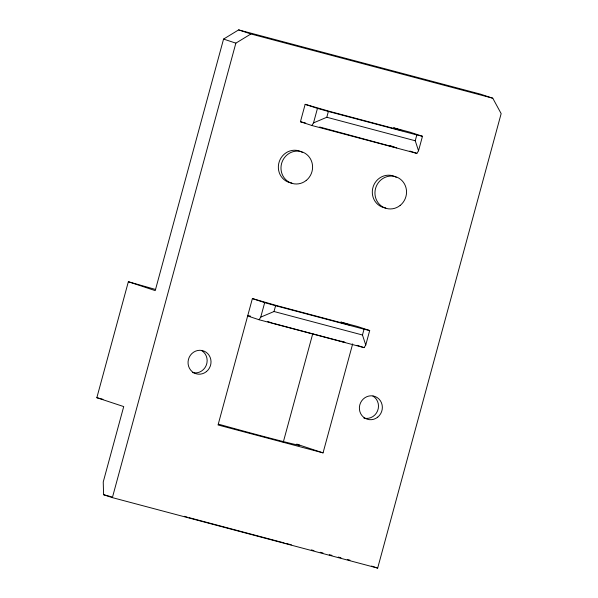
<?xml version="1.0" encoding="UTF-8"?>
<svg xmlns="http://www.w3.org/2000/svg" width="598" height="598" viewBox="0 0 598 598"><rect width="100%" height="100%" fill="white"/><g stroke="black" fill="none" stroke-linecap="round" stroke-linejoin="round"><path stroke-width="0.9" d="M128.353 281.733L155.226 290.613L223.562 39.079L238.624 29.9L480.486 94.148L492.774 98.214L501.154 113.62L377.674 568.1L112.379 497.626L103.596 494.718L103.237 481.966L123.719 406.58L96.846 397.7L128.353 281.733L155.667 289.507M112.379 497.626L235.859 43.146L250.913 33.966L492.774 98.214M247.662 315.968L259.076 319.743L364.092 347.64L365.752 345.031L369.691 330.537L357.402 326.471L340.815 322.068L349.598 324.968L277.749 305.884L252.386 298.574L218.046 424.976L323.055 452.873L352.671 343.865M300.435 121.723L305.159 104.329L330.522 111.632L402.372 130.723L393.596 127.823L410.176 132.225L422.472 136.284L418.533 150.786L416.866 153.394L311.85 125.498L300.435 121.723L305.668 123.113M259.076 319.743L260.743 317.134L264.682 302.64L252.386 298.574M311.85 125.498L313.516 122.889L317.456 108.388L305.159 104.329M260.743 317.134L274.026 311.513L275.603 305.713L264.682 302.64M313.516 122.889L326.807 117.26L328.377 111.467L317.456 108.388M283.22 442.393L312.776 333.617M365.752 345.031L362.463 335L364.04 329.206L369.691 330.537M418.533 150.786L415.236 140.754L416.813 134.954L422.472 136.284M328.377 111.467L416.813 134.954M326.807 117.26L415.236 140.754M396.751 147.878L319.653 127M275.603 305.713L364.04 329.206M274.026 311.513L362.463 335M247.856 315.452L250.547 316.163M273.024 323.279L344.874 342.362L341.361 341.204M96.846 397.7L102.998 399.337M103.596 494.718L111.699 496.871M311.266 549.891L313.965 550.609M320.266 552.283L322.972 553M329.274 554.675L331.972 555.393M338.281 557.067L340.98 557.785M347.281 559.459L349.987 560.177M189.05 517.651L284.185 542.924M285.986 543.403L291.368 544.83M238.624 29.9L250.913 33.966M223.562 39.079L235.859 43.146M409.839 151.07L416.866 153.394M389.747 145.501L394.134 146.959M357.066 345.315L364.092 347.64M267.755 321.537L272.142 322.987M323.055 452.873L296.713 444.165A57.094 0.994 15.2 0 1 289.402 443.088L284.91 441.967A57.094 0.994 15.2 0 1 232.398 428.019L225.476 426.105A57.094 0.994 15.2 0 1 218.875 424.259M371.53 566.067L377.674 568.1M184.618 516.298L187.249 517.173M291.839 183.018A16.527 15.727 -71.7 0 1 279.266 161.609A16.527 15.727 -71.7 0 1 302.267 152.318M385.792 207.977A16.527 15.727 -71.7 0 1 373.219 186.569A16.527 15.727 -71.7 0 1 396.227 177.285M201.571 350.525A12.02 11.437 -71.7 0 1 206.213 365.393A12.02 11.437 -71.7 0 1 192.519 372.561M372.913 396.04A12.02 11.437 -71.7 0 1 377.555 410.908A12.02 11.437 -71.7 0 1 363.853 418.077M306.206 180.461A16.527 15.727 -71.7 0 0 303.059 152.266A16.527 15.727 -71.7 0 0 281.082 169.922A16.527 15.727 -71.7 0 0 306.206 180.461M400.159 205.42A16.527 15.727 -71.7 0 0 397.02 177.225A16.527 15.727 -71.7 0 0 375.043 194.881A16.527 15.727 -71.7 0 0 400.159 205.42M206.385 371.635A12.02 11.437 -71.7 0 0 204.097 351.131A12.02 11.437 -71.7 0 0 188.116 363.973A12.02 11.437 -71.7 0 0 206.385 371.635M377.719 417.15A12.02 11.437 -71.7 0 0 375.432 396.646A12.02 11.437 -71.7 0 0 359.45 409.488A12.02 11.437 -71.7 0 0 377.719 417.15"/></g></svg>
